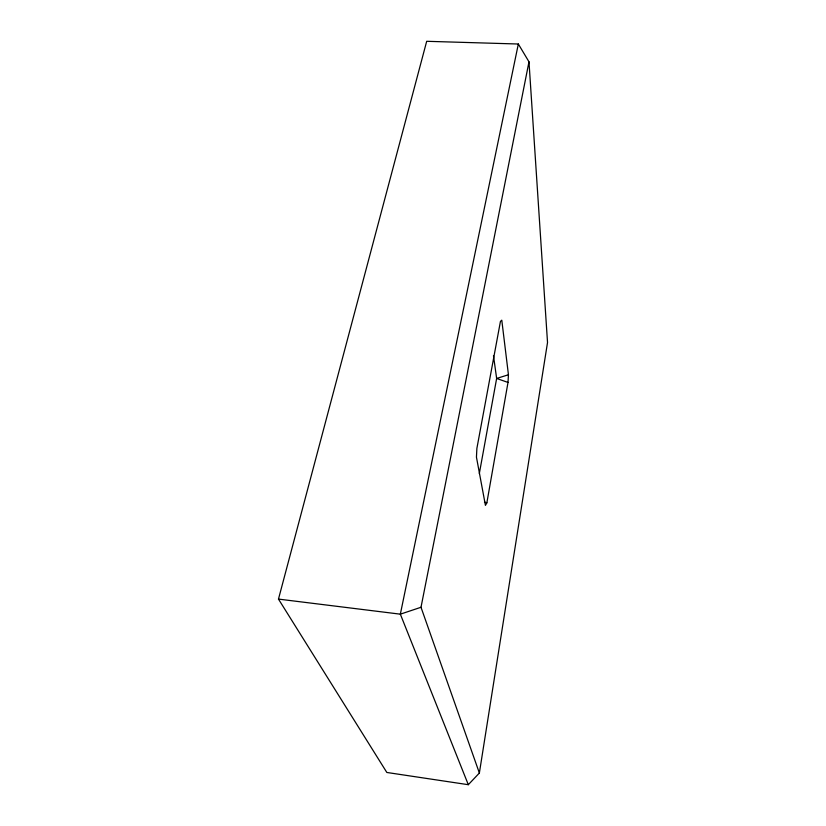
<?xml version="1.0" encoding="UTF-8"?>
<svg xmlns="http://www.w3.org/2000/svg" width="826" height="826" viewBox="0 0 826 826"><rect width="100%" height="100%" fill="white"/><g stroke="black" fill="none" stroke-linecap="round" stroke-linejoin="round"><path stroke-width="1.24" d="M508.011 382.438L508.444 374.756L501.785 320.168L500.442 321.428L476.881 448.415L476.447 457.139L485.43 505.367L486.855 502.838L508.011 382.438L496.643 378.453L493.483 355.707M479.369 773.022L547.524 342.501L528.981 61.805L518.336 44.015L426.691 41.3L278.476 599.087L386.836 772.465L468.311 784.7L479.369 773.022L421.002 607.275L528.981 61.805M479.328 473.556L496.643 378.453L508.444 374.756M518.336 44.015L400.342 614.172L468.311 784.7M421.002 607.275L400.342 614.172L278.476 599.087M484.428 502.053L486.855 502.838"/></g></svg>
